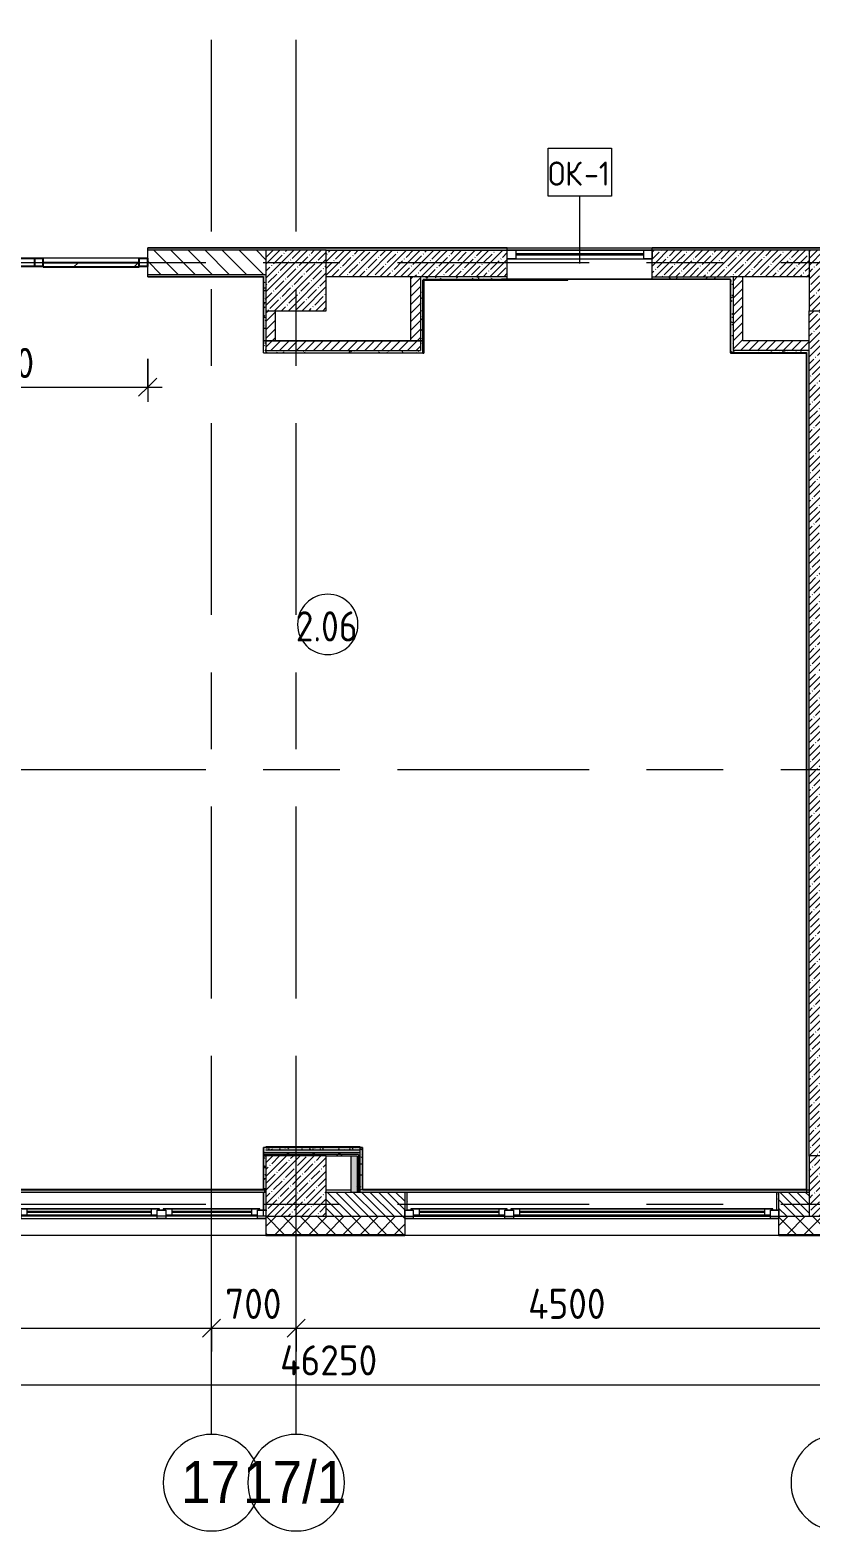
# Model space of a CAD drawing. Header units: millimetres. Extents: x 35363 to 232034, y -8553 to 29000.
# Drawn here: x 58956 to 65425, y -2706 to 9724 of the extents above; entities that cross this region are included whole.
import ezdxf

# ---------------------------------------------------------------- set-up
doc = ezdxf.new("R2010")
doc.units = ezdxf.units.MM
doc.linetypes.add('Осевая', pattern=[3175, 635, -476.25, 1587.5, -476.25])
for name, color, linetype, lineweight in [('A-ANNO-DIMS', 7, 'Continuous', 9), ('A-ANNO-DIMS-100', 7, 'Continuous', 9), ('A-AREA-IDEN', 7, 'Continuous', 9), ('A-GLAZ', 7, 'Continuous', 9), ('A-GLAZ-1', 7, 'Continuous', 13), ('A-GLAZ-CURT', 7, 'Continuous', 9), ('A-GLAZ-CURT-1', 7, 'Continuous', 25), ('A-GLAZ-CWMG', 7, 'Continuous', 9), ('A-GLAZ-CWMG-1', 7, 'Continuous', 25), ('A-GLAZ-IDEN', 7, 'Continuous', 9), ('A-WALL', 7, 'Continuous', 9), ('I-WALL', 7, 'Continuous', 9), ('S-COLS', 7, 'Continuous', 9), ('Оси', 7, 'Continuous', 9), ('Оси-1', 7, 'Continuous', 20), ('Оси-2', 7, 'Осевая', 9)]:
    doc.layers.add(name, color=color, linetype=linetype, lineweight=lineweight)
doc.layers.add('A-WALL-1', color=7, linetype='Continuous', lineweight=9, true_color=0x3c3c3c)
doc.layers.add('A-WALL-FNSH-1', color=7, linetype='Continuous', lineweight=9, true_color=0x3c3c3c)
doc.styles.add('Arial', font='arial.ttf', dxfattribs={"width": 0.9, "height": 350})
doc.styles.add('GOST Common_1', font='GOST_Common.ttf', dxfattribs={"width": 0.9, "height": 250})
doc.styles.add('ISOCPEUR', font='isocpeur.ttf', dxfattribs={"width": 0.9, "height": 250})
doc.styles.add('ISOCPEUR_1', font='isocpeur.ttf', dxfattribs={"width": 0.9, "height": 200})
doc.dimstyles.new('ISO-2_5_0_9К_БОЛЬШОЙ', dxfattribs={"dimscale": 304.8, "dimtxt": 248.995294, "dimasz": 0.492126, "dimexe": 0.393701, "dimexo": 0.984252, "dimgap": 0, "dimtad": 1, "dimdec": 0, "dimrnd": 10, "dimzin": 0, "dimdsep": 46, "dimtxsty": 'ISOCPEUR', "dimblk1": 'OBLIQUE', "dimblk2": 'OBLIQUE', "dimsah": 1, "dimcen": 0.09, "dimdle": 0.393701, "dimazin": 0, "dimtfac": 1, "dimtdec": 4, "dimtix": 1, "dimtmove": 0, "dimatfit": 3, "dimfxl": 1, "dimtvp": 1, "dimtolj": 1, "dimtzin": 0, "dimarcsym": 2})
pattern_1 = [(45, (0, 0), (-57.02463, 57.02463), []), (45, (57.025, 0), (-57.02463, 57.02463), [100.806, -20.161, 3.353, -16.808])]
pattern_2 = [(45, (0, 0), (-35.35534, 35.35534), [])]
pattern_3 = [(0, (0, 0), (121.92, 30.48), [10.058, -81.382, 10.058, -81.382, -487.68]), (0, (0, 0), (121.92, 30.48), [-182.88, 10.058, -172.822, 10.058, -81.382, -213.36]), (0, (0, 0), (121.92, 30.48), [-457.2, 10.058, -50.902, 10.058, -142.342]), (120, (45.72, 15.24), (-87.356454, 90.345817), [10.058, -81.382, 10.058, -81.382, -487.68]), (120, (45.72, 15.24), (-87.356454, 90.345817), [-182.88, 10.058, -172.822, 10.058, -81.382, -213.36]), (120, (45.72, 15.24), (-87.356454, 90.345817), [-457.2, 10.058, -50.902, 10.058, -142.342]), (240, (60.96, 76.2), (-34.563546, -120.825817), [10.058, -81.382, 10.058, -81.382, -487.68]), (240, (60.96, 76.2), (-34.563546, -120.825817), [-182.88, 10.058, -172.822, 10.058, -81.382, -213.36]), (240, (60.96, 76.2), (-34.563546, -120.825817), [-457.2, 10.058, -50.902, 10.058, -142.342])]
pattern_4 = [(45, (0, 0), (-106.066, 106.066), []), (135, (0, 0), (-106.066, -106.066), [])]

# ---------------------------------------------------------------- blocks, each defined once
blk = doc.blocks.new('BSC_Колонна _Прямоугольная - 500х500-V4-План заполнения и маркировки дверных проемов 2 этажа в осях 12-23')
at = {"layer": 'S-COLS'}
h = blk.add_hatch(dxfattribs=at)
h.set_pattern_fill('FP_5', color=256, style=0, pattern_type=2)
h.set_pattern_definition([(45, (-61160, -7650), (-57.02463, 57.02463), []), (45, (-61102.975, -7650), (-57.02463, 57.02463), [100.806, -20.161, 3.353, -16.808])])
h.paths.add_polyline_path([(-250, -250), (250, -250), (250, 250), (-250, 250)])
for p, q in [((250, 250), (-250, 250)), ((-250, 250), (-250, -250)), ((250, -250), (250, 250)), ((-250, -250), (250, -250))]:
    blk.add_line(p, q, dxfattribs=at)
blk = doc.blocks.new('BSC_Колонна _Прямоугольная - 500х500-V9-План заполнения и маркировки дверных проемов 2 этажа в осях 12-23')
at = {"layer": 'S-COLS'}
h = blk.add_hatch(dxfattribs=at)
h.set_pattern_fill('FP_10', color=256, style=0, pattern_type=2)
h.set_pattern_definition([(45, (-61160, -150), (-57.02463, 57.02463), []), (45, (-61102.975, -150), (-57.02463, 57.02463), [100.806, -20.161, 3.353, -16.808])])
h.paths.add_polyline_path([(-250, -250), (250, -250), (250, 250), (-250, 250)])
for p, q in [((250, 250), (-250, 250)), ((-250, 250), (-250, -250)), ((250, -250), (250, 250)), ((-250, -250), (250, -250))]:
    blk.add_line(p, q, dxfattribs=at)
blk = doc.blocks.new('BSC_Колонна _Прямоугольная - 500х500-V10-План заполнения и маркировки дверных проемов 2 этажа в осях 12-23')
at = {"layer": 'S-COLS'}
h = blk.add_hatch(dxfattribs=at)
h.set_pattern_fill('FP_11', color=256, style=0, pattern_type=2)
h.set_pattern_definition([(45, (-65660, -150), (-57.02463, 57.02463), []), (45, (-65602.975, -150), (-57.02463, 57.02463), [100.806, -20.161, 3.353, -16.808])])
h.paths.add_polyline_path([(-250, -250), (250, -250), (250, 250), (-250, 250)])
for p, q in [((250, 250), (-250, 250)), ((-250, 250), (-250, -250)), ((250, -250), (250, 250)), ((-250, -250), (250, -250))]:
    blk.add_line(p, q, dxfattribs=at)
blk = doc.blocks.new('BSC_Колонна _Прямоугольная - 500х500-V13-План заполнения и маркировки дверных проемов 2 этажа в осях 12-23')
at = {"layer": 'S-COLS'}
h = blk.add_hatch(dxfattribs=at)
h.set_pattern_fill('FP_14', color=256, style=0, pattern_type=2)
h.set_pattern_definition([(45, (-65660, -7650), (-57.02463, 57.02463), []), (45, (-65602.975, -7650), (-57.02463, 57.02463), [100.806, -20.161, 3.353, -16.808])])
h.paths.add_polyline_path([(-250, -250), (250, -250), (250, 250), (-250, 250)])
for p, q in [((250, 250), (-250, 250)), ((-250, 250), (-250, -250)), ((250, -250), (250, 250)), ((-250, -250), (250, -250))]:
    blk.add_line(p, q, dxfattribs=at)
blk = doc.blocks.new('120_Окно_СКБ_2Ст - 120_Окно_СКБ_2Ст 3100х2500 _мал_створка слева_-22446080-План заполнения и маркировки дверных проемов 2 этажа в осях 12-23')
at = {"layer": 'A-GLAZ'}
for p, q in [((1550, -57), (-1550, -57)), ((-1430, -107), (600, -107)), ((600, -117), (-1430, -117)), ((770, -107), (1430, -107)), ((1430, -117), (770, -117)), ((-1530, -127), (-1500, -127)), ((670, -127), (700, -127)), ((1500, -127), (1530, -127))]:
    blk.add_line(p, q, dxfattribs=at)
at = {"layer": 'A-GLAZ-1'}
for p, q in [((-1550, -127), (-1550, -57)), ((-1550, -57), (-1480, -57)), ((-1480, -57), (-1480, -127)), ((650, -87), (-1480, -87)), ((-1480, -87), (-1480, -127)), ((-1430, -137), (-1430, -87)), ((600, -137), (600, -87)), ((650, -127), (650, -57)), ((650, -57), (720, -57)), ((650, -127), (650, -87)), ((720, -57), (720, -127)), ((1480, -87), (720, -87)), ((720, -87), (720, -127)), ((770, -137), (770, -87)), ((1430, -137), (1430, -87)), ((1480, -127), (1480, -57)), ((1480, -57), (1550, -57)), ((1480, -127), (1480, -87)), ((1550, -57), (1550, -127)), ((-1480, -127), (-1550, -127)), ((-1480, -127), (-1500, -127)), ((-1500, -127), (-1500, -137)), ((-1500, -137), (670, -137)), ((670, -137), (-1500, -137)), ((720, -127), (650, -127)), ((670, -127), (650, -127)), ((670, -137), (670, -127)), ((720, -127), (700, -127)), ((700, -127), (700, -137)), ((700, -137), (1500, -137)), ((1500, -137), (700, -137)), ((1550, -127), (1480, -127)), ((1500, -127), (1480, -127)), ((1500, -137), (1500, -127))]:
    blk.add_line(p, q, dxfattribs=at)
blk = doc.blocks.new('120_Окно_СКБ_2Ст - 120_Окно_СКБ_2Ст 2100х2500 _мал створка СЛЕВА_-22446485-План заполнения и маркировки дверных проемов 2 этажа в осях 12-23')
at = {"layer": 'A-GLAZ'}
for p, q in [((1050, -57), (-1050, -57)), ((-930, -107), (-270, -107)), ((-270, -117), (-930, -117)), ((-100, -107), (930, -107)), ((930, -117), (-100, -117)), ((-1050, -127), (-1000, -127)), ((-200, -127), (-170, -127)), ((1000, -127), (1030, -127))]:
    blk.add_line(p, q, dxfattribs=at)
at = {"layer": 'A-GLAZ-1'}
for p, q in [((-1050, -127), (-1050, -57)), ((-1050, -57), (-980, -57)), ((-980, -57), (-980, -127)), ((-220, -87), (-980, -87)), ((-980, -87), (-980, -127)), ((-930, -137), (-930, -87)), ((-270, -137), (-270, -87)), ((-220, -127), (-220, -57)), ((-220, -57), (-150, -57)), ((-220, -127), (-220, -87)), ((-150, -57), (-150, -127)), ((980, -87), (-150, -87)), ((-150, -87), (-150, -127)), ((-100, -137), (-100, -87)), ((930, -137), (930, -87)), ((980, -127), (980, -57)), ((980, -57), (1050, -57)), ((980, -127), (980, -87)), ((1050, -57), (1050, -127)), ((-980, -127), (-1050, -127)), ((-980, -127), (-1000, -127)), ((-1000, -127), (-1000, -137)), ((-1000, -137), (-200, -137)), ((-200, -137), (-1000, -137)), ((-150, -127), (-220, -127)), ((-200, -127), (-220, -127)), ((-200, -137), (-200, -127)), ((-150, -127), (-170, -127)), ((-170, -127), (-170, -137)), ((-170, -137), (1000, -137)), ((1000, -137), (-170, -137)), ((1050, -127), (980, -127)), ((1000, -127), (980, -127)), ((1000, -137), (1000, -127))]:
    blk.add_line(p, q, dxfattribs=at)
blk = doc.blocks.new('120_Окно_СКБ_1Ст - 120_Окно_СКБ_1Ст 400х1200 EI30-24228621-План заполнения и маркировки дверных проемов 2 этажа в осях 12-23')
at = {"layer": 'A-GLAZ'}
for p, q in [((600, 110), (-600, 110)), ((-600, 40), (600, 40)), ((530, 80), (-530, 80)), ((530, 70), (-530, 70))]:
    blk.add_line(p, q, dxfattribs=at)
at = {"layer": 'A-GLAZ-1'}
for p, q in [((-600, 40), (-600, 110)), ((-600, 110), (-530, 110)), ((-530, 40), (-600, 40)), ((-530, 110), (-530, 40)), ((530, 40), (530, 110)), ((530, 110), (600, 110)), ((600, 40), (530, 40)), ((600, 110), (600, 40))]:
    blk.add_line(p, q, dxfattribs=at)
blk = doc.blocks.new('Прямоугольный импост - 50 x 70 мм-V45-План заполнения и маркировки дверных проемов 2 этажа в осях 12-23')
at = {"layer": 'A-GLAZ-CWMG-1'}
for p, q in [((0, 35), (-70, 35)), ((-70, 35), (-70, -35)), ((0, 35), (0, -35)), ((-70, -35), (0, -35))]:
    blk.add_line(p, q, dxfattribs=at)
blk = doc.blocks.new('Системная панель - Стемалит - 40мм-V46-План заполнения и маркировки дверных проемов 2 этажа в осях 12-23')
at = {"layer": 'A-GLAZ-CURT-1'}
for p, q in [((-65, 35), (65, 35)), ((-65, -35), (-65, 35)), ((65, -35), (65, 35)), ((65, -35), (-65, -35))]:
    blk.add_line(p, q, dxfattribs=at)
blk = doc.blocks.new('Системная панель - Стекло - 40мм-V51-План заполнения и маркировки дверных проемов 2 этажа в осях 12-23')
at = {"layer": 'A-GLAZ-CURT'}
h = blk.add_hatch(dxfattribs=at)
h.set_pattern_fill('FP_62', color=256, style=0, pattern_type=2)
h.set_pattern_definition([(45, (-59563.5, -7700), (-282.8427, 282.8427), [200, -600]), (45, (-59763.5, -7800), (-282.8427, 282.8427), [600, -200]), (45, (-59363.5, -7900), (-282.8427, 282.8427), [200, -600])])
h.paths.add_polyline_path([(397.5, -40), (397.5, 0), (-397.5, 0), (-397.5, -40)])
at = {"layer": 'A-GLAZ-CURT-1'}
for p, q in [((-397.5, 0), (397.5, 0)), ((-397.5, -40), (-397.5, 0)), ((397.5, -40), (397.5, 0)), ((397.5, -40), (-397.5, -40))]:
    blk.add_line(p, q, dxfattribs=at)
blk = doc.blocks.new('Прямоугольный импост - 50 x 70 мм-V50-План заполнения и маркировки дверных проемов 2 этажа в осях 12-23')
at = {"layer": 'A-GLAZ-CWMG-1'}
for p, q in [((35, 35), (-35, 35)), ((-35, 35), (-35, -35)), ((35, 35), (35, -35)), ((-35, -35), (35, -35))]:
    blk.add_line(p, q, dxfattribs=at)
blk = doc.blocks.new('Прямоугольный импост - 50 x 70 мм-31720914-План заполнения и маркировки дверных проемов 2 этажа в осях 12-23')
at = {"layer": 'A-GLAZ-CWMG'}
blk.add_line((41991, 7835), (41196, 7835), dxfattribs=at)
blk = doc.blocks.new('Ось сетки - D8-29747960-План заполнения и маркировки дверных проемов 2 этажа в осях 12-23')
at = {"layer": 'Оси-1'}
for start, end in [(360, 180), (180, 360)]:
    blk.add_arc((0, 0), 4, start, end, dxfattribs=at)
blk = doc.blocks.new('DIMBLOCK22-План заполнения и маркировки дверных проемов 2 этажа в осях 12-23')
at = {"layer": 'A-ANNO-DIMS-100'}
for p, q in [((56660, -1220), (56660, -907)), ((60460, -1220), (60460, -907)), ((56660, -1027), (60460, -1027)), ((56660, -1027), (56660, -1220)), ((60460, -1027), (60460, -1220))]:
    blk.add_line(p, q, dxfattribs=at)
at = {"layer": 'A-ANNO-DIMS-100', "lineweight": 20}
for p, q in [((56660, -1027), (56735, -952)), ((60460, -1027), (60535, -952)), ((56660, -1027), (56585, -1102)), ((60460, -1027), (60385, -1102))]:
    blk.add_line(p, q, dxfattribs=at)
at = {"layer": 'A-ANNO-DIMS-100', "color": 0, "insert": (58244, -700), "char_height": 250, "width": 758.48, "attachment_point": 1, "line_spacing_factor": 1.149209, "style": 'ISOCPEUR'}
blk.add_mtext('3800', dxfattribs=at)
blk = doc.blocks.new('_Oblique')
at = {"color": 0, "linetype": 'ByBlock', "lineweight": -2}
blk.add_line((-0.5, -0.5), (0.5, 0.5), dxfattribs=at)
blk = doc.blocks.new('DIMBLOCK23-План заполнения и маркировки дверных проемов 2 этажа в осях 12-23')
at = {"layer": 'A-ANNO-DIMS-100'}
for p, q in [((60460, -1220), (60460, -907)), ((61160, -1220), (61160, -907)), ((60460, -1027), (61160, -1027)), ((60460, -1027), (60460, -1220)), ((61160, -1027), (61160, -1220))]:
    blk.add_line(p, q, dxfattribs=at)
at = {"layer": 'A-ANNO-DIMS-100', "lineweight": 20}
for p, q in [((60460, -1027), (60535, -952)), ((61160, -1027), (61235, -952)), ((60460, -1027), (60385, -1102)), ((61160, -1027), (61085, -1102))]:
    blk.add_line(p, q, dxfattribs=at)
at = {"layer": 'A-ANNO-DIMS-100', "color": 0, "insert": (60573, -700), "char_height": 250, "width": 568.86, "attachment_point": 1, "line_spacing_factor": 1.149209, "style": 'ISOCPEUR'}
blk.add_mtext('700', dxfattribs=at)
blk = doc.blocks.new('DIMBLOCK24-План заполнения и маркировки дверных проемов 2 этажа в осях 12-23')
at = {"layer": 'A-ANNO-DIMS-100'}
for p, q in [((61160, -1220), (61160, -907)), ((65660, -1220), (65660, -907)), ((61160, -1027), (65660, -1027)), ((61160, -1027), (61160, -1220)), ((65660, -1027), (65660, -1220))]:
    blk.add_line(p, q, dxfattribs=at)
at = {"layer": 'A-ANNO-DIMS-100', "lineweight": 20}
for p, q in [((61160, -1027), (61235, -952)), ((65660, -1027), (65735, -952)), ((61160, -1027), (61085, -1102)), ((65660, -1027), (65585, -1102))]:
    blk.add_line(p, q, dxfattribs=at)
at = {"layer": 'A-ANNO-DIMS-100', "color": 0, "insert": (63082, -700), "char_height": 250, "width": 787.21, "attachment_point": 1, "line_spacing_factor": 1.149209, "style": 'ISOCPEUR'}
blk.add_mtext('4500', dxfattribs=at)
blk = doc.blocks.new('Марка_Помещения - Номер-25198446-План заполнения и маркировки дверных проемов 2 этажа в осях 12-23')
at = {"layer": 'A-AREA-IDEN'}
for start, end in [(360, 180), (180, 360)]:
    blk.add_arc((0, 0), 2.5, start, end, dxfattribs=at)
blk = doc.blocks.new('DIMBLOCK49-План заполнения и маркировки дверных проемов 2 этажа в осях 12-23')
at = {"layer": 'A-ANNO-DIMS-100'}
for p, q in [((38310, -1689), (38310, -1375)), ((84560, -1689), (84560, -1375)), ((38190, -1495), (84680, -1495)), ((38310, -1495), (38310, -1689)), ((84560, -1495), (84560, -1689))]:
    blk.add_line(p, q, dxfattribs=at)
at = {"layer": 'A-ANNO-DIMS-100', "lineweight": 20}
for p, q in [((38310, -1495), (38385, -1420)), ((84560, -1495), (84635, -1420)), ((38310, -1495), (38235, -1570)), ((84560, -1495), (84485, -1570))]:
    blk.add_line(p, q, dxfattribs=at)
at = {"layer": 'A-ANNO-DIMS-100', "color": 0, "insert": (61028, -1168), "char_height": 250, "width": 976.83, "attachment_point": 1, "line_spacing_factor": 1.149209, "style": 'ISOCPEUR'}
blk.add_mtext('46250', dxfattribs=at)
blk = doc.blocks.new('DIMBLOCK60-План заполнения и маркировки дверных проемов 2 этажа в осях 12-23')
at = {"layer": 'A-ANNO-DIMS-100'}
for p, q in [((57431, 7000), (57431, 6646)), ((57431, 6766), (57431, 7000)), ((59931, 7000), (59931, 6646)), ((59931, 6766), (59931, 7000)), ((57311, 6766), (60051, 6766))]:
    blk.add_line(p, q, dxfattribs=at)
at = {"layer": 'A-ANNO-DIMS-100', "lineweight": 20}
for p, q in [((57431, 6766), (57506, 6841)), ((59931, 6766), (60006, 6841)), ((57431, 6766), (57356, 6691)), ((59931, 6766), (59856, 6691))]:
    blk.add_line(p, q, dxfattribs=at)
at = {"layer": 'A-ANNO-DIMS-100', "color": 0, "insert": (58365, 7092), "char_height": 250, "width": 758.48, "attachment_point": 1, "line_spacing_factor": 1.149209, "style": 'ISOCPEUR'}
blk.add_mtext('2500', dxfattribs=at)

msp = doc.modelspace()

# ---------------------------------------------------------------- hatches: boundary and pattern name
at = {"layer": 'A-WALL'}
h = msp.add_hatch(dxfattribs=at)
h.set_pattern_fill('FP_20', color=256, style=0, pattern_type=2)
h.set_pattern_definition([(135, (0, 0), (-35.35534, -35.35534), [])])
h.paths.add_polyline_path([(61410, -100), (62060, -100), (62060, 100), (61410, 100)])
h.paths.add_polyline_path([(65410, -100), (65410, 100), (65160, 100), (65160, -100)])
h = msp.add_hatch(dxfattribs=at)
h.set_pattern_fill('FP_21', color=256, style=0, pattern_type=2)
h.set_pattern_definition([(45, (0, 0), (-70.71068, 70.71068), []), (135, (0, 0), (-70.71068, -70.71068), [])])
h.paths.add_polyline_path([(75700, -250), (75700, -100), (71560, -100), (71560, -250), (74614.8, -250)])
h.paths.add_polyline_path([(66160, -250), (66160, -100), (65160, -100), (65160, -250), (65895.8, -250)])
h.paths.add_polyline_path([(67060, -250), (70660, -250), (70660, -100), (67060, -100), (67060, -124.1)])
h.paths.add_polyline_path([(61536.2, -250), (62060, -250), (62060, -100), (60910, -100), (60910, -250), (61410, -250)])
h.paths.add_polyline_path([(58060, -250), (58810, -250), (58810, -100), (58060, -100)])
h.paths.add_polyline_path([(53310, -250), (53310, -100), (51910, -100), (51910, -250), (52817.1, -250)])
h.paths.add_polyline_path([(57160, -250), (57160, -100), (56410, -100), (56410, -250)])
h.paths.add_polyline_path([(48810, -250), (48810, -100), (47410, -100), (47410, -250), (48457.6, -250)])
h.paths.add_polyline_path([(38742.7, -250), (39560, -250), (39560, -100), (38742.7, -100), (38742.7, -171.9)])
h.paths.add_polyline_path([(44936.3, -250), (45310, -250), (45310, -100), (44936.3, -100)])
h.paths.add_polyline_path([(42660, -250), (44036.3, -250), (44036.3, -100), (42660, -100), (42660, -124.1)])
at = {"layer": 'I-WALL'}
h = msp.add_hatch(dxfattribs=at)
h.set_pattern_fill('FP_58', color=256, style=0, pattern_type=2)
h.set_pattern_definition(pattern_3)
h.paths.add_polyline_path([(71765, 7900), (72250, 7900), (72250, 7908), (72305, 7908), (72305, 7920), (71735, 7920), (71735, 7908), (71765, 7908), (71765, 7901.7)])
h.paths.add_polyline_path([(74750, 7900), (74750, 7920), (73705, 7920), (73705, 7908), (73760, 7908), (73760, 7900)])
h.paths.add_polyline_path([(70605, 7900), (70605, 7908), (70635, 7908), (70635, 7920), (69360.5, 7920), (69360.5, 7908), (69390.5, 7908), (69390.5, 7900), (70255.3, 7900)])
h.paths.add_polyline_path([(65410, 7900), (65925, 7900.9), (65925, 7908), (65955, 7908), (65955, 7920), (64150.1, 7920), (64150.1, 7900), (64442.6, 7900)])
h.paths.add_polyline_path([(68230.5, 7900), (68230.5, 7908), (68260.5, 7908), (68260.5, 7920), (67055, 7920), (67055, 7908), (67085, 7908), (67085, 7900), (67348.9, 7900)])
h.paths.add_polyline_path([(61536.2, 7900), (62870.1, 7900), (62870.1, 7920), (59931, 7920), (59931, 7900), (61410, 7900)])
h.paths.add_polyline_path([(53861.9, 7900), (53861.9, 7920), (50930, 7920), (50930, 7900), (52817.1, 7900)])
h.paths.add_polyline_path([(55141.9, 7900), (57431, 7900), (57431, 7920), (55141.9, 7920)])
h.paths.add_polyline_path([(47410, 7900), (48430, 7900), (48430, 7920), (46186.5, 7920), (46186.5, 7900), (47004.4, 7900)])
h.paths.add_polyline_path([(44098, 7900), (44826.5, 7900), (44826.5, 7920), (42061, 7920), (42061, 7900), (43410, 7900)])
h.paths.add_polyline_path([(38742.7, 7900), (39561, 7900), (39561, 7920), (38742.7, 7920), (38742.7, 7902.5)])
h = msp.add_hatch(dxfattribs=at)
h.set_pattern_fill('FP_58', color=256, style=0, pattern_type=2)
h.set_pattern_definition(pattern_3)
h.paths.add_polyline_path([(64150.1, 7900), (64150.1, 7920), (64110, 7920), (64110, 7900)])
h.paths.add_polyline_path([(62870.1, 7900), (62910, 7900), (62910, 7920), (62870.1, 7920)])
h.paths.add_polyline_path([(55110, 7900), (55141.9, 7900), (55141.9, 7920), (55110, 7920)])
h.paths.add_polyline_path([(53910, 7900), (53910, 7920), (53861.9, 7920), (53861.9, 7900)])
h.paths.add_polyline_path([(44910, 7900), (44910, 7920), (44826.5, 7920), (44826.5, 7900)])
h.paths.add_polyline_path([(46110, 7900), (46186.5, 7900), (46186.5, 7920), (46110, 7920)])
h = msp.add_hatch(dxfattribs=at)
h.set_pattern_fill('FP_19', color=256, style=0, pattern_type=2)
h.set_pattern_definition([(135, (0, 0), (-70.71068, -70.71068), [])])
h.paths.add_polyline_path([(56910, 7700), (57431, 7700), (57431, 7900), (56910, 7900)])
h.paths.add_polyline_path([(59931, 7700), (60910, 7700), (60910, 7900), (59931, 7900)])
h = msp.add_hatch(dxfattribs=at)
h.set_pattern_fill('FP_17', color=256, style=0, pattern_type=2)
h.set_pattern_definition(pattern_1)
h.paths.add_polyline_path([(62431.7, 7680), (62870.1, 7680), (62870.1, 7900), (61410, 7900), (61410, 7680), (62190, 7680)])
h.paths.add_polyline_path([(64860, 7680), (65410, 7680), (65410, 7900), (64150.1, 7900), (64150.1, 7680), (64780, 7680)])
h = msp.add_hatch(dxfattribs=at)
h.set_pattern_fill('FP_17', color=256, style=0, pattern_type=2)
h.set_pattern_definition(pattern_1)
h.paths.add_polyline_path([(64150.1, 7680), (64150.1, 7900), (64110, 7900), (64110, 7680)])
h.paths.add_polyline_path([(62870.1, 7680), (62910, 7680), (62910, 7900), (62870.1, 7900)])
h = msp.add_hatch(dxfattribs=at)
h.set_pattern_fill('FP_58', color=256, style=0, pattern_type=2)
h.set_pattern_definition(pattern_3)
h.paths.add_polyline_path([(56931, 7680), (57431, 7680), (57431, 7700), (56910, 7700), (56910, 7680), (56930, 7680)])
h.paths.add_polyline_path([(60889, 7680), (60910, 7680), (60910, 7700), (59931, 7700), (59931, 7680)])
h = msp.add_hatch(dxfattribs=at)
h.set_pattern_fill('FP_58', color=256, style=0, pattern_type=2)
h.set_pattern_definition(pattern_3)
h.paths.add_polyline_path([(60910, 7070), (60910, 7680), (60890, 7680), (60890, 7070)])
h = msp.add_hatch(dxfattribs=at)
h.set_pattern_fill('FP_22', color=256, style=0, pattern_type=2)
h.set_pattern_definition(pattern_2)
h.paths.add_polyline_path([(62190, 7150), (62190, 7680), (62110, 7680), (62110, 7150)])
h = msp.add_hatch(dxfattribs=at)
h.set_pattern_fill('FP_58', color=256, style=0, pattern_type=2)
h.set_pattern_definition(pattern_3)
h.paths.add_polyline_path([(62866.5, 7660), (62870.1, 7660), (62870.1, 7680), (62190, 7680), (62190, 7660), (62210, 7660)])
h.paths.add_polyline_path([(64760, 7660), (64760, 7680), (64150.1, 7680), (64150.1, 7660), (64759, 7660)])
h = msp.add_hatch(dxfattribs=at)
h.set_pattern_fill('FP_58', color=256, style=0, pattern_type=2)
h.set_pattern_definition(pattern_3)
h.paths.add_polyline_path([(62190, 7050), (62210, 7050), (62210, 7660), (62190, 7660), (62190, 7070)])
h = msp.add_hatch(dxfattribs=at)
h.set_pattern_fill('FP_58', color=256, style=0, pattern_type=2)
h.set_pattern_definition(pattern_3)
h.paths.add_polyline_path([(64780, 7070), (64780, 7680), (64760, 7680), (64760, 7070)])
h = msp.add_hatch(dxfattribs=at)
h.set_pattern_fill('FP_22', color=256, style=0, pattern_type=2)
h.set_pattern_definition(pattern_2)
h.paths.add_polyline_path([(64860, 7070), (64860, 7680), (64780, 7680), (64780, 7070)])
h = msp.add_hatch(dxfattribs=at)
h.set_pattern_fill('FP_22', color=256, style=0, pattern_type=2)
h.set_pattern_definition(pattern_2)
h.paths.add_polyline_path([(60910, 7150), (60990, 7150), (60990, 7400), (60910, 7400)])
h = msp.add_hatch(dxfattribs=at)
h.set_pattern_fill('FP_17', color=256, style=0, pattern_type=2)
h.set_pattern_definition(pattern_1)
h.paths.add_polyline_path([(65620.5, 400), (65630, 400), (65630, 7400), (65410, 7400), (65410, 400)])
h = msp.add_hatch(dxfattribs=at)
h.set_pattern_fill('FP_22', color=256, style=0, pattern_type=2)
h.set_pattern_definition(pattern_2)
h.paths.add_polyline_path([(62190, 7070), (62190, 7150), (60910, 7150), (60910, 7070), (61536.2, 7070)])
h = msp.add_hatch(dxfattribs=at)
h.set_pattern_fill('FP_22', color=256, style=0, pattern_type=2)
h.set_pattern_definition(pattern_2)
h.paths.add_polyline_path([(65410, 7070), (65410, 7150), (64860, 7150), (64860, 7070), (65390, 7070)])
h = msp.add_hatch(dxfattribs=at)
h.set_pattern_fill('FP_58', color=256, style=0, pattern_type=2)
h.set_pattern_definition(pattern_3)
h.paths.add_polyline_path([(61536.2, 7050), (62190, 7050), (62190, 7070), (60890, 7070), (60890, 7050)])
h = msp.add_hatch(dxfattribs=at)
h.set_pattern_fill('FP_58', color=256, style=0, pattern_type=2)
h.set_pattern_definition(pattern_3)
h.paths.add_polyline_path([(60910, 7050), (62190, 7050), (62190, 7070), (60910, 7070)])
h = msp.add_hatch(dxfattribs=at)
h.set_pattern_fill('FP_58', color=256, style=0, pattern_type=2)
h.set_pattern_definition(pattern_3)
h.paths.add_polyline_path([(64760, 7050), (65390, 7050), (65390, 7070), (64760, 7070)])
h = msp.add_hatch(dxfattribs=at)
h.set_pattern_fill('FP_58', color=256, style=0, pattern_type=2)
h.set_pattern_definition(pattern_3)
h.paths.add_polyline_path([(65390, 100), (65410, 100), (65410, 7070), (65390, 7070), (65390, 120)])
for points in [[(61536.2, 425), (61690, 425), (61690, 475), (60910, 475), (60910, 470), (60890, 470), (60890, 425), (60910, 425)], [(61615, 100), (61665, 100), (61665, 400), (61615, 400)]]:
    msp.add_hatch(color=256, dxfattribs=at).paths.add_polyline_path(points)
h = msp.add_hatch(dxfattribs=at)
h.set_pattern_fill('FP_59', color=256, style=0, pattern_type=2)
h.set_pattern_definition(pattern_4)
h.paths.add_polyline_path([(60910, 412.5), (61690, 412.5), (61690, 425), (60890, 425), (60890, 412.5)])
h = msp.add_hatch(dxfattribs=at)
h.set_pattern_fill('FP_59', color=256, style=0, pattern_type=2)
h.set_pattern_definition(pattern_4)
h.paths.add_polyline_path([(61677.5, 400), (61677.5, 412.5), (60890, 412.5), (60890, 400), (61665, 400)])
h = msp.add_hatch(dxfattribs=at)
h.set_pattern_fill('FP_58', color=256, style=0, pattern_type=2)
h.set_pattern_definition(pattern_3)
h.paths.add_polyline_path([(60890, 130), (60910, 130), (60910, 400), (60890, 400)])
h = msp.add_hatch(dxfattribs=at)
h.set_pattern_fill('FP_58', color=256, style=0, pattern_type=2)
h.set_pattern_definition(pattern_3)
h.paths.add_polyline_path([(61710, 450), (61710, 470), (60910, 470), (60910, 450), (61690, 450)])
h = msp.add_hatch(dxfattribs=at)
h.set_pattern_fill('FP_59', color=256, style=0, pattern_type=2)
h.set_pattern_definition(pattern_4)
h.paths.add_polyline_path([(61665, 100), (61677.5, 100), (61677.5, 400), (61665, 400)])
h = msp.add_hatch(dxfattribs=at)
h.set_pattern_fill('FP_59', color=256, style=0, pattern_type=2)
h.set_pattern_definition(pattern_4)
h.paths.add_polyline_path([(61677.5, 100), (61690, 100), (61690, 412.5), (61677.5, 412.5), (61677.5, 400)])
h = msp.add_hatch(dxfattribs=at)
h.set_pattern_fill('FP_58', color=256, style=0, pattern_type=2)
h.set_pattern_definition(pattern_3)
h.paths.add_polyline_path([(61710, 120), (61710, 450), (61690, 450), (61690, 120)])
h = msp.add_hatch(dxfattribs=at)
h.set_pattern_fill('FP_58', color=256, style=0, pattern_type=2)
h.set_pattern_definition(pattern_3)
h.paths.add_polyline_path([(60083, 100), (60900, 100), (60900, 120), (57160, 120), (57160, 100), (58629.8, 100)])
h = msp.add_hatch(dxfattribs=at)
h.set_pattern_fill('FP_58', color=256, style=0, pattern_type=2)
h.set_pattern_definition(pattern_3)
h.paths.add_polyline_path([(65410, 100), (65410, 120), (61690, 120), (61690, 100), (65390, 100)])
h = msp.add_hatch(dxfattribs=at)
h.set_pattern_fill('FP_58', color=256, style=0, pattern_type=2)
h.set_pattern_definition(pattern_3)
h.paths.add_polyline_path([(62060, -48), (62080, -48), (62080, 100), (62060, 100)])
h = msp.add_hatch(dxfattribs=at)
h.set_pattern_fill('FP_58', color=256, style=0, pattern_type=2)
h.set_pattern_definition(pattern_3)
h.paths.add_polyline_path([(65140, -48), (65160, -48), (65160, 100), (65140, 100)])

# ---------------------------------------------------------------- linework, layer by layer
at = {"layer": 'A-GLAZ-IDEN'}
msp.add_line((63510, 7790), (63510, 8349), dxfattribs=at)
at = {"layer": 'A-GLAZ-IDEN', "flags": 128}
msp.add_lwpolyline([(63248.1, 8746), (63771.9, 8746), (63771.9, 8349), (63248.1, 8349)], close=True, dxfattribs=at)
at = {"layer": 'A-WALL'}
for p, q in [((59931, 7920), (62760, 7920)), ((62760, 7920), (62760, 7921)), ((62810, 7921), (62810, 7920)), ((62810, 7920), (62910, 7920)), ((64110, 7920), (65280, 7920)), ((65280, 7920), (65280, 7921)), ((59931, 7700), (60910, 7700)), ((60889, 7679), (60889, 7680)), ((62910, 7680), (61410, 7680)), ((62190, 7680), (62190, 7070)), ((64110, 7680), (64760, 7680)), ((64760, 7660), (64110, 7660)), ((64759, 7659), (64759, 7660)), ((64760, 7070), (64760, 7660)), ((65410, 400), (65410, 7400)), ((65410, 7070), (64780, 7070)), ((65390, 100), (65390, 7050)), ((61690, 425), (60890, 425)), ((61677.5, 412.5), (60890, 412.5)), ((60890, 400), (60910, 400)), ((61665, 400), (61665, 100)), ((61677.5, 412.5), (61677.5, 100)), ((61710, 470), (61710, 120)), ((61710, 120), (65410, 120)), ((65390, 100), (65410, 100)), ((60890, -100), (60890, -48)), ((61410, -100), (65410, -100)), ((60910, -258), (58810, -258)), ((60910, -250), (62060, -250)), ((60910, -253), (62060, -253)), ((65160, -258), (62060, -258)), ((65160, -250), (66160, -250)), ((65160, -253), (66160, -253))]:
    msp.add_line(p, q, dxfattribs=at)
at = {"layer": 'A-WALL-1'}
for p, q in [((59931, 7680), (59931, 7920)), ((60910, 7900), (59931, 7900)), ((61410, 7900), (62910, 7900)), ((62910, 7660), (62910, 7920)), ((64110, 7660), (64110, 7920)), ((65410, 7900), (64110, 7900)), ((60889, 7680), (60890, 7680)), ((62110, 7150), (62110, 7680)), ((62210, 7660), (62870.1, 7660)), ((62210, 7652), (62210, 7050)), ((65410, 7680), (64760, 7680)), ((64780, 7680), (64780, 7070)), ((64860, 7150), (64860, 7680)), ((60910, 7400), (60910, 7050)), ((60990, 7150), (60990, 7400)), ((60890, 7050), (60890, 7151.4)), ((62110, 7150), (60990, 7150)), ((65410, 7150), (64860, 7150)), ((60890, 7050), (62210, 7050)), ((60910, 7070), (62190, 7070)), ((65389, 7050), (65390, 7050)), ((61710, 470), (60890, 470)), ((61690, 475), (60910, 475)), ((60910, 475), (60910, 470)), ((60910, 450), (61690, 450)), ((61410, 400), (61665, 400)), ((61615, 400), (61615, 100)), ((61690, 100), (61690, 475)), ((60890, 140.5), (60890, 130)), ((60890, 130), (60910, 130)), ((56910, 100), (60900, 100)), ((60900, 100), (60900, 120)), ((61410, 100), (65390, 100)), ((62060, 100), (62060, -250)), ((62080, -48), (62080, 100)), ((65140, 100), (65140, -48)), ((65160, -250), (65160, 100)), ((60910, -100), (60910, -250)), ((62060, -48), (62080, -48)), ((65140, -48), (65160, -48))]:
    msp.add_line(p, q, dxfattribs=at)
at = {"layer": 'A-WALL-FNSH-1'}
for p, q in [((62910, 7921), (59931, 7921)), ((59931, 7920), (59931, 7921)), ((62760, 7920), (62810, 7920)), ((65955, 7921), (64110, 7921)), ((64110, 7920), (64110, 7921)), ((65280, 7920), (65955, 7920)), ((60889, 7680), (59931, 7680)), ((59931, 7680), (59931, 7679)), ((59931, 7679), (60889, 7679)), ((60889, 7150.4), (60889, 7679)), ((60890, 7680), (60890, 7151.4)), ((62910, 7660), (62870.1, 7660)), ((62910, 7659), (62870.1, 7659)), ((64759, 7659), (64110, 7659)), ((64759, 7659), (64759, 7049)), ((60889, 7150.4), (62210, 7150.4)), ((62210, 7151.4), (60890, 7151.4)), ((64759, 7049), (65389, 7049)), ((64760, 7050), (64760, 7070)), ((65389, 7050), (64760, 7050)), ((65389, 121), (65389, 7050)), ((60889, 471), (60889, 140.5)), ((61711, 471), (60889, 471)), ((60890, 420.5), (60889, 420.5)), ((60889, 420.5), (60889, 121)), ((60890, 140.5), (60890, 470)), ((60890, 121), (60890, 420.5)), ((61711, 121), (61711, 471)), ((60889, 140.5), (60890, 140.5)), ((60889, 121), (57170, 121)), ((57170, 120), (60900, 120)), ((60889, 100), (60889, -48)), ((60900, 121), (60890, 121)), ((60890, -48), (60890, 100)), ((60900, 120), (60900, 121)), ((65389, 121), (61711, 121)), ((62081, -48), (62081, 100)), ((65139, 100), (65139, -48)), ((60889, -48), (60890, -48)), ((62080, -48), (62081, -48)), ((65139, -48), (65140, -48)), ((60910, -250), (60910, -258)), ((60910, -258), (62060, -258)), ((62060, -258), (62060, -250)), ((65160, -250), (65160, -258)), ((65160, -258), (66160, -258))]:
    msp.add_line(p, q, dxfattribs=at)
at = {"layer": 'I-WALL'}
for p, q in [((62910, 7921), (64110, 7921)), ((62910, 7921), (62910, 7920)), ((62910, 7920), (64110, 7920)), ((62910, 7900), (64110, 7900)), ((62210, 7652), (62211, 7652)), ((62211, 7049.5), (62211, 7652)), ((62219, 7652), (62219, 7049.5)), ((62219, 7652), (63411, 7652)), ((62870.1, 7660), (62870.1, 7652)), ((64110, 7660), (62910, 7660)), ((62910, 7660), (62910, 7659)), ((64110, 7659), (62910, 7659)), ((63411, 7652), (63411, 7659)), ((64110, 7659), (64110, 7660)), ((62211, 7049.5), (62219, 7049.5)), ((60900, 120), (60910, 120)), ((60900, 100), (60910, 100)), ((61410, 120), (61615, 120)), ((60910, -100), (58810, -100)), ((60910, -48), (60890, -48))]:
    msp.add_line(p, q, dxfattribs=at)
at = {"layer": 'Оси'}
for p, q in [((60460, -1906.3), (60460, 593.7)), ((61160, -1906.3), (61160, 593.7))]:
    msp.add_line(p, q, dxfattribs=at)
at = {"layer": 'Оси-2'}
for p, q in [((60460, 593.7), (60460, 24898.1)), ((61160, 593.7), (61160, 24898.1)), ((38663.4, 7800), (82200, 7800)), ((38663.4, 3600), (82200, 3600)), ((38663.4, 0), (82200, 0))]:
    msp.add_line(p, q, dxfattribs=at)

# ---------------------------------------------------------------- block references
at = {"layer": 'A-AREA-IDEN', "xscale": 99.99999999999993, "yscale": 99.99999999999993, "zscale": 99.99999999999993}
msp.add_blockref('Марка_Помещения - Номер-25198446-План заполнения и маркировки дверных проемов 2 этажа в осях 12-23', (61422.8, 4801.8), dxfattribs=at)
at = {"layer": 'A-GLAZ'}
msp.add_blockref('120_Окно_СКБ_1Ст - 120_Окно_СКБ_1Ст 400х1200 EI30-24228621-План заполнения и маркировки дверных проемов 2 этажа в осях 12-23', (63510, 7790), dxfattribs=at)
at = {"layer": 'A-GLAZ', "rotation": 180}
for name, p in [('120_Окно_СКБ_2Ст - 120_Окно_СКБ_2Ст 2100х2500 _мал створка СЛЕВА_-22446485-План заполнения и маркировки дверных проемов 2 этажа в осях 12-23', (59860, -175)), ('120_Окно_СКБ_2Ст - 120_Окно_СКБ_2Ст 3100х2500 _мал_створка слева_-22446080-План заполнения и маркировки дверных проемов 2 этажа в осях 12-23', (63610, -175))]:
    msp.add_blockref(name, p, dxfattribs=at)
at = {"layer": 'A-GLAZ-CURT-1'}
for name, p in [('Системная панель - Стемалит - 40мм-V46-План заполнения и маркировки дверных проемов 2 этажа в осях 12-23', (58931, 7800)), ('Системная панель - Стекло - 40мм-V51-План заполнения и маркировки дверных проемов 2 этажа в осях 12-23', (59463.5, 7800))]:
    msp.add_blockref(name, p, dxfattribs=at)
at = {"layer": 'A-GLAZ-CWMG'}
msp.add_blockref('Прямоугольный импост - 50 x 70 мм-31720914-План заполнения и маркировки дверных проемов 2 этажа в осях 12-23', (17870, 0), dxfattribs=at)
at = {"layer": 'A-GLAZ-CWMG-1', "extrusion": (0, 0, -1), "rotation": 180}
for name, p in [('Прямоугольный импост - 50 x 70 мм-V50-План заполнения и маркировки дверных проемов 2 этажа в осях 12-23', (-59031, 7800)), ('Прямоугольный импост - 50 x 70 мм-V45-План заполнения и маркировки дверных проемов 2 этажа в осях 12-23', (-59931, 7800))]:
    msp.add_blockref(name, p, dxfattribs=at)
at = {"layer": 'S-COLS'}
for name, p in [('BSC_Колонна _Прямоугольная - 500х500-V4-План заполнения и маркировки дверных проемов 2 этажа в осях 12-23', (61160, 7650)), ('BSC_Колонна _Прямоугольная - 500х500-V13-План заполнения и маркировки дверных проемов 2 этажа в осях 12-23', (65660, 7650)), ('BSC_Колонна _Прямоугольная - 500х500-V9-План заполнения и маркировки дверных проемов 2 этажа в осях 12-23', (61160, 150)), ('BSC_Колонна _Прямоугольная - 500х500-V10-План заполнения и маркировки дверных проемов 2 этажа в осях 12-23', (65660, 150))]:
    msp.add_blockref(name, p, dxfattribs=at)
at = {"layer": 'Оси-1', "xscale": 99.99999999999993, "yscale": 99.99999999999993, "zscale": 99.99999999999993}
for p in [(60460, -2306.3), (61160, -2306.3), (65660, -2306.3)]:
    msp.add_blockref('Ось сетки - D8-29747960-План заполнения и маркировки дверных проемов 2 этажа в осях 12-23', p, dxfattribs=at)

# ---------------------------------------------------------------- texts
at = {"layer": 'A-AREA-IDEN', "insert": (61157, 4910.4), "char_height": 250, "width": 663.797, "attachment_point": 1, "style": 'GOST Common_1'}
msp.add_mtext('2.06', dxfattribs=at)
at = {"layer": 'A-GLAZ-IDEN', "char_height": 200, "attachment_point": 1, "style": 'ISOCPEUR_1'}
for s, insert, width in [('ОК', (63248.1, 8635.2), 360.759), ('-1', (63545.8, 8635.2), 266.962)]:
    msp.add_mtext(s, dxfattribs=dict(at, insert=insert, width=width))
at = {"layer": 'Оси', "char_height": 350, "attachment_point": 1, "style": 'Arial'}
for s, insert, width in [('17/1', (60719.7, -2125.6), 1060.633), ('17', (60207.4, -2125.6), 606.076)]:
    msp.add_mtext(s, dxfattribs=dict(at, insert=insert, width=width))

# ---------------------------------------------------------------- dimensions: what is measured, and where the dimension line sits
at = {"layer": 'A-ANNO-DIMS'}
for base, p1, p2, override, picture, middle in [((59931, 6765.9), (57431, 7300), (59931, 7300), {"dimpost": '<>', "dimfxl": 2500}, 'DIMBLOCK60-План заполнения и маркировки дверных проемов 2 этажа в осях 12-23', (58681, 6890.9)), ((60460, -1026.5), (56660, -920.5), (60460, -920.5), {"dimpost": '<>', "dimfxl": 3800}, 'DIMBLOCK22-План заполнения и маркировки дверных проемов 2 этажа в осях 12-23', (58560, -901.5)), ((61160, -1026.5), (60460, -920.5), (61160, -920.5), {"dimpost": '<>', "dimfxl": 700}, 'DIMBLOCK23-План заполнения и маркировки дверных проемов 2 этажа в осях 12-23', (60810, -901.5)), ((65660, -1026.5), (61160, -920.5), (65660, -920.5), {"dimpost": '<>', "dimfxl": 4500}, 'DIMBLOCK24-План заполнения и маркировки дверных проемов 2 этажа в осях 12-23', (63410, -901.5)), ((84560, -1494.9), (38310, -1388.9), (84560, -1388.9), {"dimpost": '<>', "dimfxl": 46250}, 'DIMBLOCK49-План заполнения и маркировки дверных проемов 2 этажа в осях 12-23', (61435, -1369.9))]:
    dim = msp.add_linear_dim(base=base, p1=p1, p2=p2, dimstyle='ISO-2_5_0_9К_БОЛЬШОЙ', override=override, dxfattribs=at)
    dim.commit()
    dim.dimension.update_dxf_attribs({"geometry": picture, "text_midpoint": middle})

doc.saveas('drawing.dxf')
